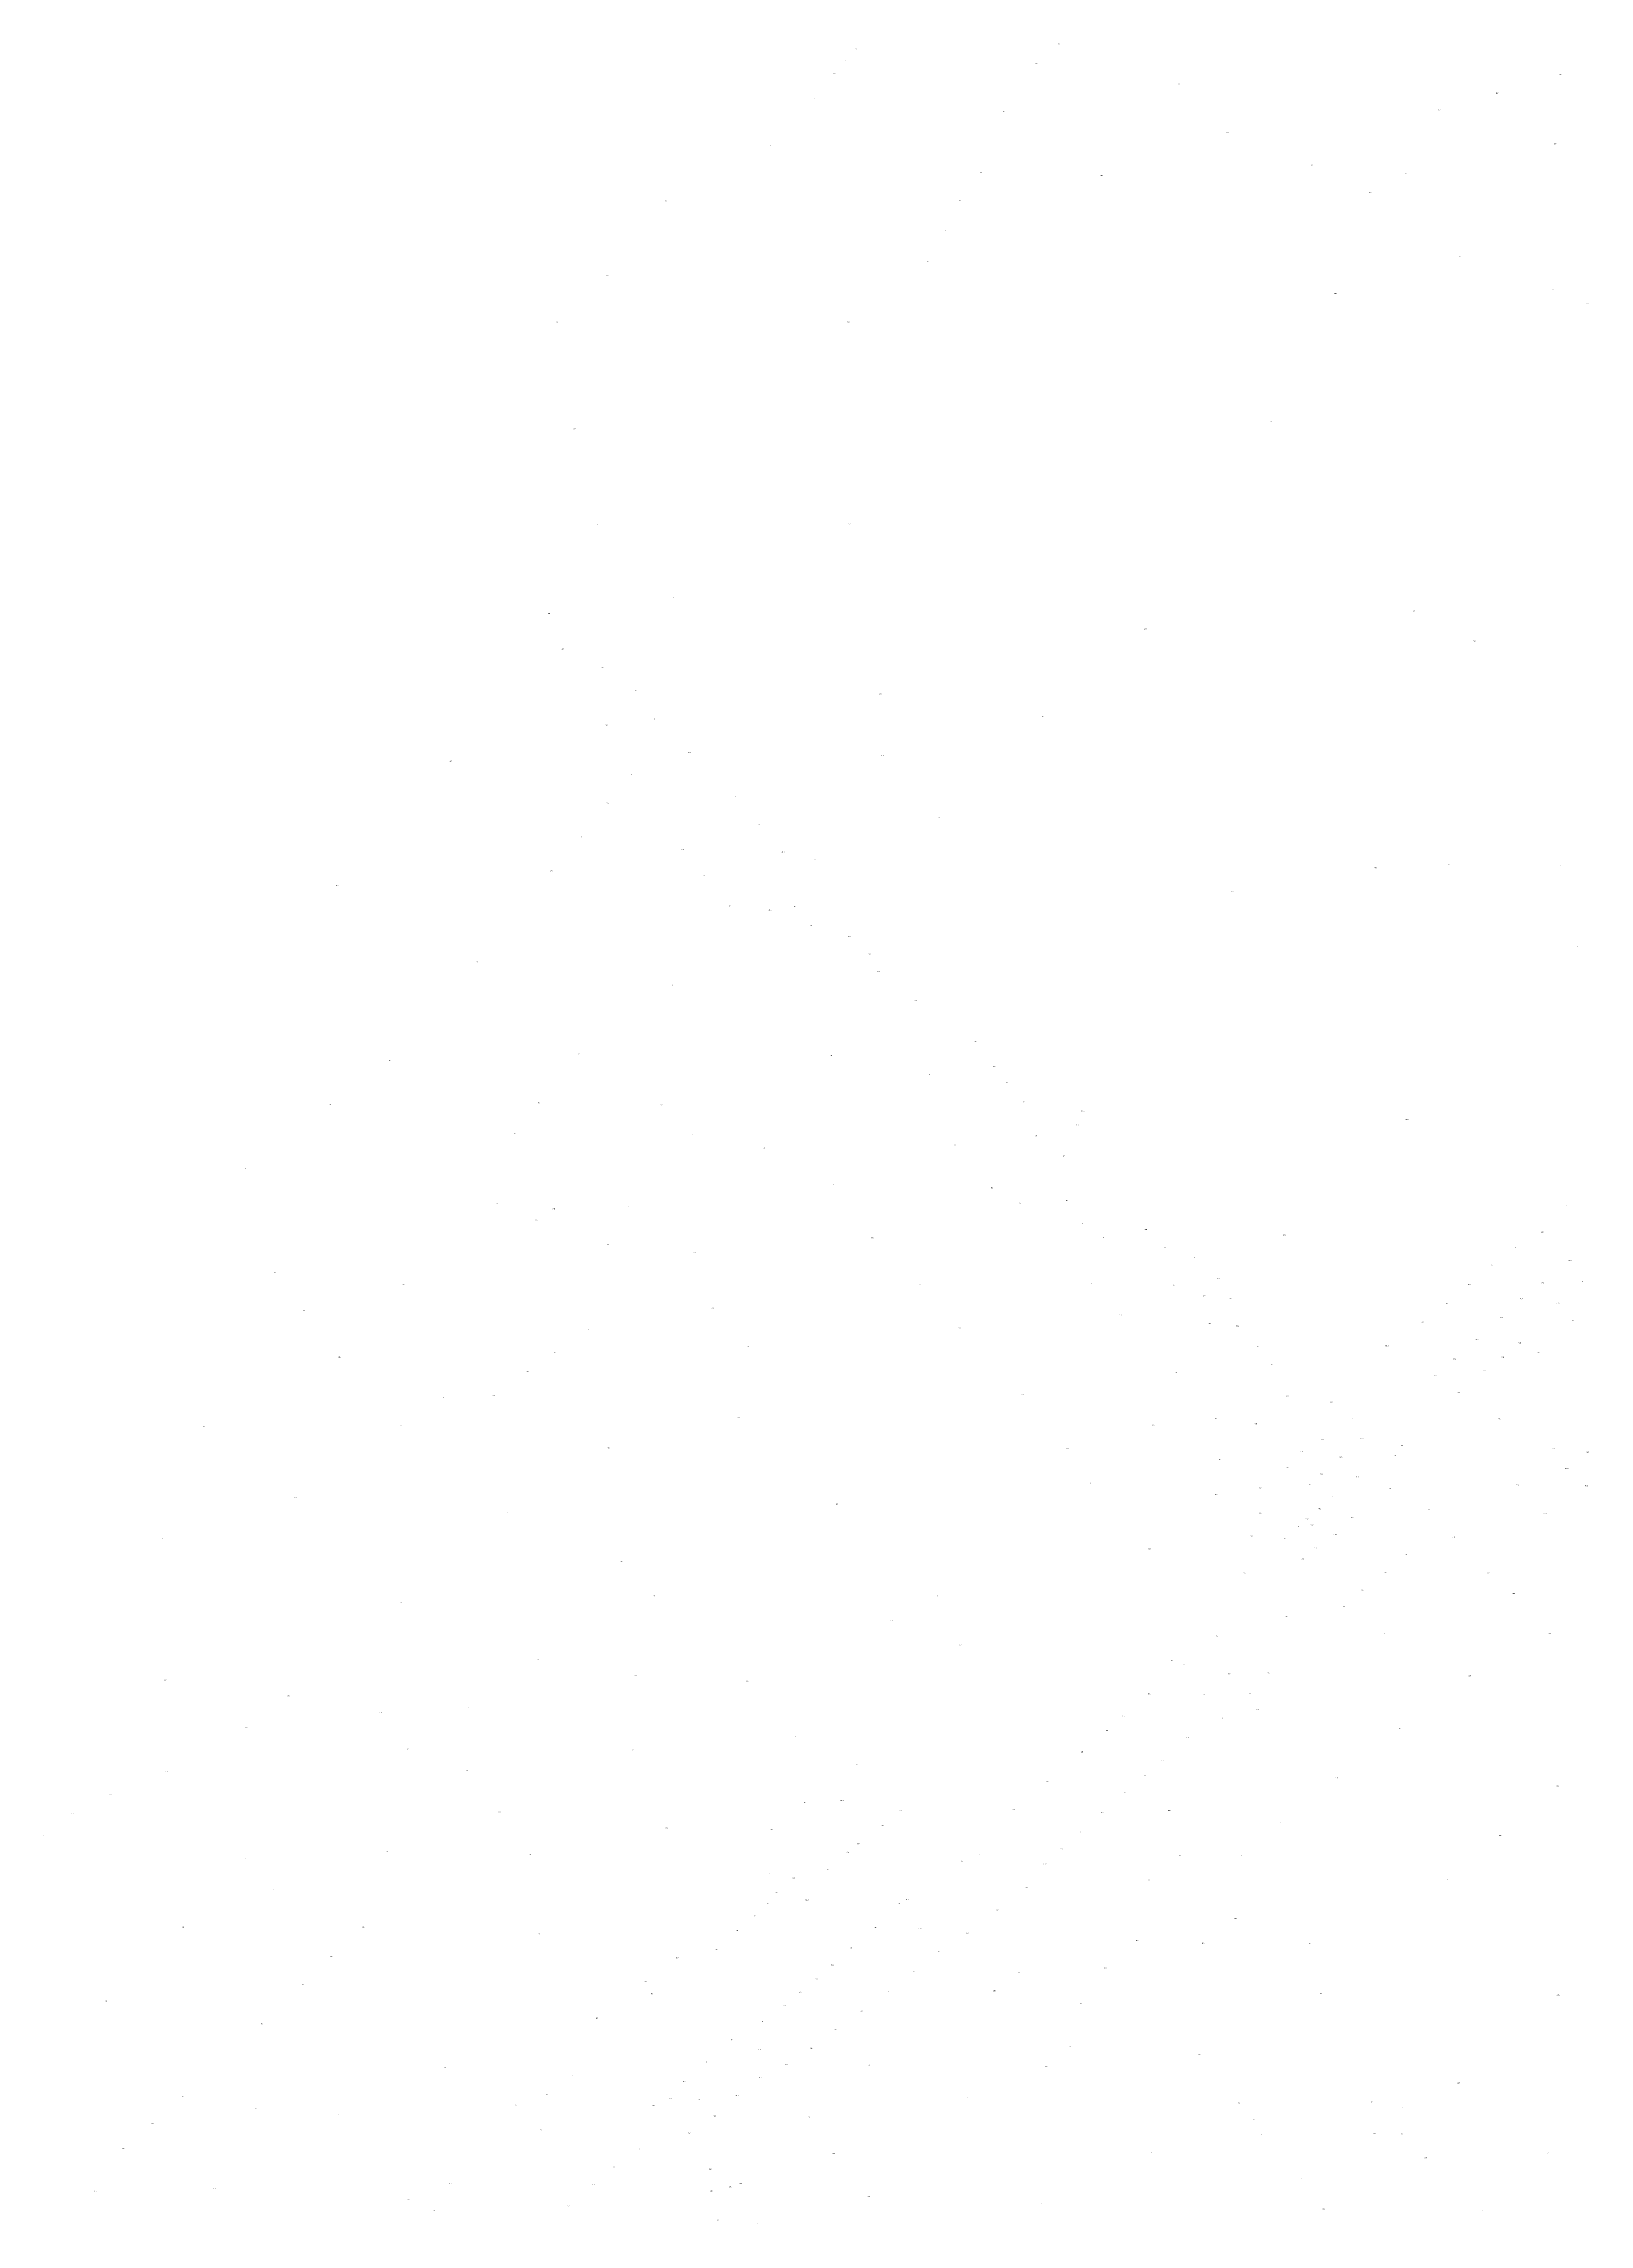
# Model space of a CAD drawing. Extents: x 212852 to 217021, y 173663 to 176722.
# Drawn here: x 213903 to 214937, y 175262 to 176722 of the extents above; entities that cross this region are included whole.
import ezdxf
from ezdxf.enums import TextEntityAlignment as Align

# ---------------------------------------------------------------- set-up
doc = ezdxf.new("R2010")
doc.units = 0
doc.header["$MEASUREMENT"] = 0
doc.layers.add('ADN', color=253, linetype='CONTINUOUS')

msp = doc.modelspace()

# ---------------------------------------------------------------- texts
at = {"layer": 'ADN'}
for s, p in [('35D', (214446.3, 176718.7)), ('664B', (214582.5, 176722)), ('115B', (214432, 176702.1)), ('35E', (214439.8, 176710.6)), ('664A', (214567.2, 176709)), ('655S', (214917.7, 176701.8)), ('115C', (214419, 176685.6)), ('659H', (214662.3, 176695.3)), ('655Y', (214875.5, 176689.1)), ('115D', (214407.8, 176675.2)), ('665A', (214545.5, 176676.9)), ('656X', (214836.9, 176677.9)), ('657K', (214694.9, 176662.9)), ('655T', (214914.4, 176655.2)), ('116A', (214388.8, 176654.2)), ('657E', (214751.8, 176641)), ('659F', (214530.2, 176636.2)), ('659K', (214610.7, 176634)), ('656Y', (214814.7, 176635.4)), ('117B', (214318.9, 176616.9)), ('659E', (214516.2, 176617.2)), ('656V', (214790.6, 176622.6)), ('666E', (214505.9, 176597.1)), ('118A', (214286.9, 176577.5)), ('666F', (214494.8, 176576.5)), ('737/2D', (214850.3, 176579.9)), ('118/2A', (214280.1, 176567)), ('658B', (214767.2, 176555)), ('737/2E', (214912.7, 176557.6)), ('737/2F', (214936.3, 176548.5)), ('120D', (214246, 176536)), ('669B', (214441.2, 176536)), ('668E', (214724.1, 176469.2)), ('120M', (214258, 176464.3)), ('120N', (214272.8, 176400.5)), ('678R', (214441.8, 176400.7)), ('674K', (214324.4, 176351.6)), ('134H', (214241.1, 176340.8)), ('728D', (214819.6, 176342.4)), ('683N', (214639.9, 176330.5)), ('729B', (214860.5, 176322.5)), ('133E', (214250.1, 176317.1)), ('140T', (214276.5, 176304.6)), ('730', (214911.1, 176298.7)), ('399C2', (214299.6, 176289.4)), ('682M', (214462.8, 176286.8)), ('399D2', (214279.2, 176266.2)), ('399E2', (214312.1, 176270.2)), ('683P', (214571.4, 176271.9)), ('399F2', (214334.8, 176247.7)), ('139F', (214175.2, 176241.9)), ('397X', (214295.7, 176233.1)), ('683M', (214464.3, 176245.8)), ('403F', (214365.1, 176218.1)), ('397W', (214280.1, 176213.9)), ('682L', (214502, 176203.8)), ('397R', (214262.5, 176191.2)), ('403E', (214381.4, 176199.6)), ('404F', (214330.5, 176182.9)), ('403D', (214397.6, 176181.1)), ('402B', (214419.6, 176176.4)), ('142C', (214099.1, 176158.5)), ('397S', (214242.4, 176168.3)), ('404E', (214345, 176165.3)), ('727K', (214794.1, 176170.5)), ('727H', (214843.3, 176172.8)), ('727E', (214917.9, 176172.2)), ('404D', (214362.1, 176145)), ('402K', (214405.6, 176144.8)), ('696Z', (214698.5, 176154.8)), ('402C', (214388.9, 176142.3)), ('402M', (214416.4, 176131.9)), ('405G', (214442, 176124.6)), ('726A', (214929.2, 176117.8)), ('396A', (214192.8, 176107.4)), ('405K', (214455.4, 176112.9)), ('405H', (214461.4, 176101.3)), ('404G', (214323.8, 176092.1)), ('406A', (214486.5, 176081.7)), ('387', (214134.3, 176041.7)), ('395', (214261, 176045.9)), ('404B', (214429.6, 176044.9)), ('409L', (214526.7, 176054.3)), ('408E', (214495.6, 176032.2)), ('412K', (214539, 176037.5)), ('390', (214234.2, 176013.2)), ('412L', (214547.3, 176026.8)), ('412G', (214558.8, 176013.7)), ('386', (214094.8, 176012)), ('394', (214316.3, 176011.7)), ('416H', (214594.6, 175998.3)), ('406/2A', (214598.2, 176007.7)), ('696B2', (214815.2, 176002)), ('389B', (214218, 175992.5)), ('392', (214336.5, 175992.1)), ('412F', (214512.8, 175984.9)), ('416G', (214566.8, 175991.1)), ('385', (214038.1, 175969.3)), ('393A', (214384.7, 175983)), ('414F', (214585.6, 175977.7)), ('407C', (214431.8, 175958.4)), ('414E', (214537.1, 175956.3)), ('371B', (214206, 175945.7)), ('388B', (214244.2, 175942.2)), ('391', (214294.4, 175943.9)), ('414G', (214556.5, 175946.1)), ('418A', (214587.3, 175947.8)), ('706S', (214922.5, 175944.5)), ('388C', (214232.5, 175934.8)), ('418B', (214598.6, 175932.3)), ('422M', (214640.3, 175928.4)), ('696S2', (214905.8, 175926.6)), ('371A', (214178.8, 175920.7)), ('389C', (214280.3, 175918.3)), ('463', (214338.3, 175912.9)), ('412C', (214457.3, 175922.8)), ('420L', (214611.8, 175923.2)), ('422G', (214653.1, 175916.3)), ('696A2', (214733.1, 175924.6)), ('696N2', (214888.8, 175916.2)), ('374A', (214057.5, 175899.7)), ('423E', (214672.6, 175909.6)), ('696W2', (214872.4, 175904.6)), ('696M2', (214924.4, 175907.6)), ('372', (214143.6, 175891.4)), ('413', (214489.3, 175891.9)), ('422N', (214603.8, 175892.4)), ('423D', (214658.9, 175891.3)), ('428D2', (214679.2, 175883.8)), ('428P', (214688.9, 175895.6)), ('428Z', (214697, 175882)), ('696R2', (214857.1, 175891.6)), ('696K2', (214891.9, 175882)), ('696L2', (214906, 175892.7)), ('701N3', (214933, 175893.4)), ('375B', (214076.8, 175874.3)), ('462', (214350.4, 175875.7)), ('422P', (214623.5, 175871.2)), ('696T2', (214826.1, 175866.4)), ('696P2', (214841.8, 175878.9)), ('696H2', (214878.4, 175869.5)), ('701M3', (214916.4, 175879.1)), ('701S3', (214926.5, 175867.5)), ('370', (214267.1, 175861.4)), ('418C', (214515.9, 175862.4)), ('428A2', (214683, 175865.5)), ('428L2', (214701.8, 175863.9)), ('696G2', (214862.3, 175854.7)), ('701L3', (214890.7, 175852.5)), ('375C', (214100.7, 175842.9)), ('369', (214244.9, 175846.1)), ('461', (214374.4, 175849.9)), ('428K2', (214715.5, 175850)), ('428H2', (214725.5, 175837.9)), ('696V2', (214801.8, 175850.5)), ('696F2', (214847.1, 175841.6)), ('776D', (214879.4, 175842.9)), ('701T3', (214903.5, 175845.9)), ('368', (214226.6, 175833.3)), ('428F2', (214661.1, 175832.8)), ('696E2', (214834, 175830.5)), ('776C', (214866.8, 175833.8)), ('367B', (214169.9, 175815.8)), ('367A', (214204.1, 175817.1)), ('425A', (214557.9, 175818.1)), ('438T', (214735.1, 175816.9)), ('442R', (214764.8, 175812.8)), ('776B', (214849.9, 175819.4)), ('378C', (214010.2, 175796.4)), ('366', (214141.7, 175797.3)), ('459A', (214367.8, 175802.7)), ('430C', (214645.7, 175797.5)), ('428B2', (214687.2, 175802)), ('438P', (214714.1, 175798.3)), ('442E2', (214779, 175802)), ('776L', (214877.2, 175801.4)), ('466A', (214280.8, 175782.2)), ('426/2', (214587.9, 175781.7)), ('442F2', (214745, 175779.7)), ('442D2', (214758.9, 175787.9)), ('442C2', (214785.1, 175788.3)), ('444S', (214812, 175783.9)), ('776H', (214913, 175781.6)), ('699X2', (214936.2, 175779.3)), ('364C', (214022.6, 175776.5)), ('438N', (214689.7, 175774.6)), ('439Y', (214735.2, 175768.9)), ('442A2', (214757.9, 175764.8)), ('442B2', (214771.1, 175776.1)), ('444N', (214807.3, 175776.9)), ('699W2', (214922.1, 175768.4)), ('467', (214248.7, 175761.6)), ('430B', (214603.7, 175758.7)), ('437D', (214687.6, 175751)), ('439W', (214716.8, 175755.4)), ('439X', (214750, 175757.7)), ('441L', (214765.9, 175749.7)), ('444R', (214782, 175762.8)), ('444T', (214804.1, 175755.1)), ('699N2', (214889.1, 175757.3)), ('699Y2', (214935.4, 175756.8)), ('365A', (214071.2, 175749.1)), ('470', (214213.3, 175739)), ('457D', (214433.7, 175744.5)), ('439V', (214717.3, 175738.6)), ('440P2', (214756.4, 175741.4)), ('441M', (214778.5, 175735.4)), ('446H', (214830.4, 175741.1)), ('699Z2', (214907.7, 175738.2)), ('360A', (213981.6, 175721.6)), ('437C', (214711.3, 175723.3)), ('440L2', (214733.3, 175721.7)), ('440M2', (214742.6, 175729.7)), ('440N2', (214748.4, 175734.6)), ('440S2', (214751.5, 175730.6)), ('440R2', (214767.2, 175724.2)), ('446K', (214846.6, 175722.4)), ('468A', (214289.8, 175706.2)), ('431B', (214643, 175714.6)), ('440T2', (214745.3, 175707.7)), ('440V2', (214754, 175715.2)), ('446L', (214815.2, 175710.9)), ('447M', (214706.3, 175698.5)), ('446M', (214800.7, 175698.7)), ('148Z2', (214869.3, 175698.4)), ('471C', (214141.6, 175678.6)), ('469A', (214311.3, 175683.1)), ('454E', (214501.5, 175683.1)), ('446N', (214785.2, 175687.1)), ('152F', (214886.5, 175684.7)), ('449C', (214470.5, 175666.9)), ('447N', (214734.9, 175669.2)), ('447K', (214772.7, 175676)), ('457C', (214516.3, 175650.2)), ('436B', (214687.9, 175656.3)), ('152/2', (214799.8, 175657.8)), ('148X2', (214910.7, 175657.9)), ('472', (214234, 175640.4)), ('448Y', (214657.6, 175639.9)), ('448X', (214665.7, 175637.1)), ('355A', (213984.1, 175626.9)), ('474A', (214298.9, 175629.8)), ('475A', (214373.6, 175626)), ('448F', (214696.3, 175630.9)), ('448Z', (214722.5, 175631.5)), ('152G', (214857.3, 175629.6)), ('500A', (214066.7, 175616.2)), ('499B', (214128.2, 175605.2)), ('471D', (214186.4, 175608.2)), ('451L', (214642.7, 175617.5)), ('448S', (214679.5, 175617)), ('448L', (214710, 175617.6)), ('448M', (214715.3, 175607.2)), ('504A', (214038.3, 175595.1)), ('480B', (214405.3, 175589.1)), ('451T', (214614.4, 175593)), ('451S', (214625.4, 175602.7)), ('448R', (214692.5, 175601.3)), ('153D', (214810.2, 175594.5)), ('499A', (214147, 175580.6)), ('477B', (214296.9, 175580)), ('451E2', (214597.5, 175578.7)), ('451K', (214668.3, 175588.2)), ('514B', (213984.9, 175565.7)), ('498D', (214186.4, 175566.1)), ('482S', (214447.2, 175570.1)), ('451R', (214640.3, 175562.8)), ('451P', (214651.3, 175572.8)), ('154B', (214768.3, 175561.1)), ('514C', (213947.6, 175550.3)), ('483M2', (214437.1, 175546.1)), ('451X', (214574.7, 175559)), ('451G2', (214626.8, 175551.6)), ('173G', (214915.9, 175555.7)), ('516A', (213922.1, 175537.5)), ('498E', (214208, 175538.4)), ('482Z', (214412.3, 175544.6)), ('483L2', (214476.4, 175539.6)), ('451C2', (214551.8, 175539.7)), ('451K2', (214611.5, 175538)), ('159C', (214656.2, 175539.4)), ('159F', (214730.4, 175531.3)), ('517', (213903.2, 175522.4)), ('478R', (214319.6, 175527.7)), ('482V', (214390, 175526.7)), ('482W', (214448, 175517.1)), ('482X', (214464.2, 175529.4)), ('451H2', (214596.7, 175525)), ('171E', (214877.5, 175522.7)), ('511', (214037.3, 175506.9)), ('506A', (214132.4, 175511.8)), ('498F', (214228.5, 175510.1)), ('482R', (214441, 175511.5)), ('484Z', (214517.4, 175505.6)), ('484V', (214528.7, 175509.9)), ('451W', (214572.9, 175503.6)), ('451B2', (214583.9, 175513.6)), ('163L', (214663.3, 175509.4)), ('159G', (214704.1, 175509.4)), ('482K', (214388.6, 175497.2)), ('483Y2', (214404.7, 175494.1)), ('483X2', (214426.9, 175500)), ('484E2', (214560.9, 175487.9)), ('163K', (214642.6, 175492.9)), ('171F', (214842.7, 175493.4)), ('510', (214056.9, 175486.6)), ('478L', (214387.7, 175477.2)), ('478K', (214393, 175484.6)), ('483W2', (214413.7, 175479.6)), ('484R', (214475.1, 175477.2)), ('484S', (214480.6, 175479.9)), ('484D2', (214541.1, 175472.8)), ('515', (213996.1, 175461.3)), ('508A', (214116.8, 175461.3)), ('478N', (214366.7, 175459.1)), ('478M', (214378.5, 175468.9)), ('484H', (214459.8, 175461.1)), ('484A2', (214489.3, 175460.5)), ('163N', (214700.6, 175467.1)), ('496', (214234.3, 175456.7)), ('478P', (214352.8, 175446.3)), ('484F2', (214443.7, 175447.4)), ('484B2', (214502, 175445.2)), ('484C2', (214521.2, 175457.4)), ('194H', (214634.6, 175452.4)), ('163M', (214678.8, 175450.6)), ('165A', (214750.3, 175450.2)), ('509A', (214095.3, 175441.7)), ('488F', (214326.8, 175440.8)), ('479N', (214430.4, 175435.9)), ('485E', (214485.1, 175431.8)), ('195/2D', (214555.1, 175431.1)), ('194G', (214613.2, 175433.9)), ('509B', (214075.7, 175423)), ('489H', (214305.5, 175425.1)), ('489K', (214309.5, 175416.7)), ('479R', (214409.1, 175417.9)), ('479P', (214420, 175426.7)), ('485H', (214467.8, 175418.4)), ('195B', (214538.9, 175418.7)), ('166A', (214757.7, 175417)), ('168B', (214794, 175416.8)), ('179K3', (214916.4, 175416)), ('518A', (213944.8, 175411.8)), ('495C', (214273.1, 175400.4)), ('487D', (214398.6, 175408.8)), ('485K', (214450.4, 175405.1)), ('194D', (214596.7, 175410.3)), ('549', (214049, 175396.6)), ('486M', (214363.1, 175385.9)), ('487E', (214384.2, 175398.2)), ('485G', (214432.9, 175392.7)), ('486L', (214346.3, 175371)), ('486W', (214382, 175379.3)), ('486S', (214416.4, 175380.3)), ('195E', (214589.9, 175381.3)), ('193C', (214676.5, 175375.9)), ('558D', (214171.2, 175367.2)), ('554F', (214256.4, 175362.3)), ('494L', (214331.5, 175358)), ('486P', (214382.2, 175360.6)), ('486T', (214399.8, 175369.5)), ('196B', (214455.1, 175368.9)), ('195D', (214573.7, 175368)), ('182C', (214849.9, 175356.9)), ('544A', (213996, 175348)), ('557D', (214219.5, 175342.3)), ('554G', (214239.3, 175349.4)), ('494W', (214311.1, 175342.1)), ('494X', (214322, 175346.6)), ('493H', (214342, 175346)), ('486N', (214366.8, 175348.5)), ('196C', (214520.7, 175347)), ('192L', (214703, 175343.6)), ('183V', (214791.6, 175344.2)), ('544B', (213975.6, 175330)), ('548', (214044.8, 175339.8)), ('550', (214099.6, 175335.6)), ('493G', (214351.9, 175334.8)), ('281F', (214415.4, 175334.3)), ('192N', (214712.3, 175332.7)), ('183R', (214812.1, 175340.5)), ('543C', (213955.9, 175313.3)), ('557E', (214235.7, 175325.6)), ('556B', (214301.3, 175312.8)), ('494V', (214334.7, 175323.5)), ('190L', (214717.9, 175322.6)), ('183W', (214793.3, 175323)), ('183S', (214811.3, 175322.8)), ('556C', (214284.9, 175300.8)), ('282K', (214348.8, 175299.3)), ('278F', (214431.3, 175309.8)), ('198C', (214643.8, 175310.6)), ('183T', (214827.8, 175306.9)), ('184D', (214909.6, 175310.1)), ('543B', (213937.1, 175284.7)), ('545B', (214017.1, 175286.2)), ('561D', (214174.7, 175289.8)), ('556D', (214270.8, 175288.9)), ('282M', (214349.9, 175284.6)), ('282L', (214362.5, 175287.5)), ('282N', (214369.3, 175289.7)), ('188C', (214744, 175293)), ('562A', (214147, 175279.1)), ('562B', (214163.8, 175271.5)), ('559A', (214253.8, 175274.7)), ('276D', (214455.1, 175281)), ('197', (214569.9, 175276)), ('186H', (214759.5, 175272.6)), ('184C', (214865.6, 175271.8)), ('283K', (214354.3, 175265.2)), ('282H', (214380.5, 175262.6))]:
    msp.add_text(s, height=0.5, dxfattribs=at).set_placement(p, align=Align.MIDDLE_CENTER)

doc.saveas('drawing.dxf')
